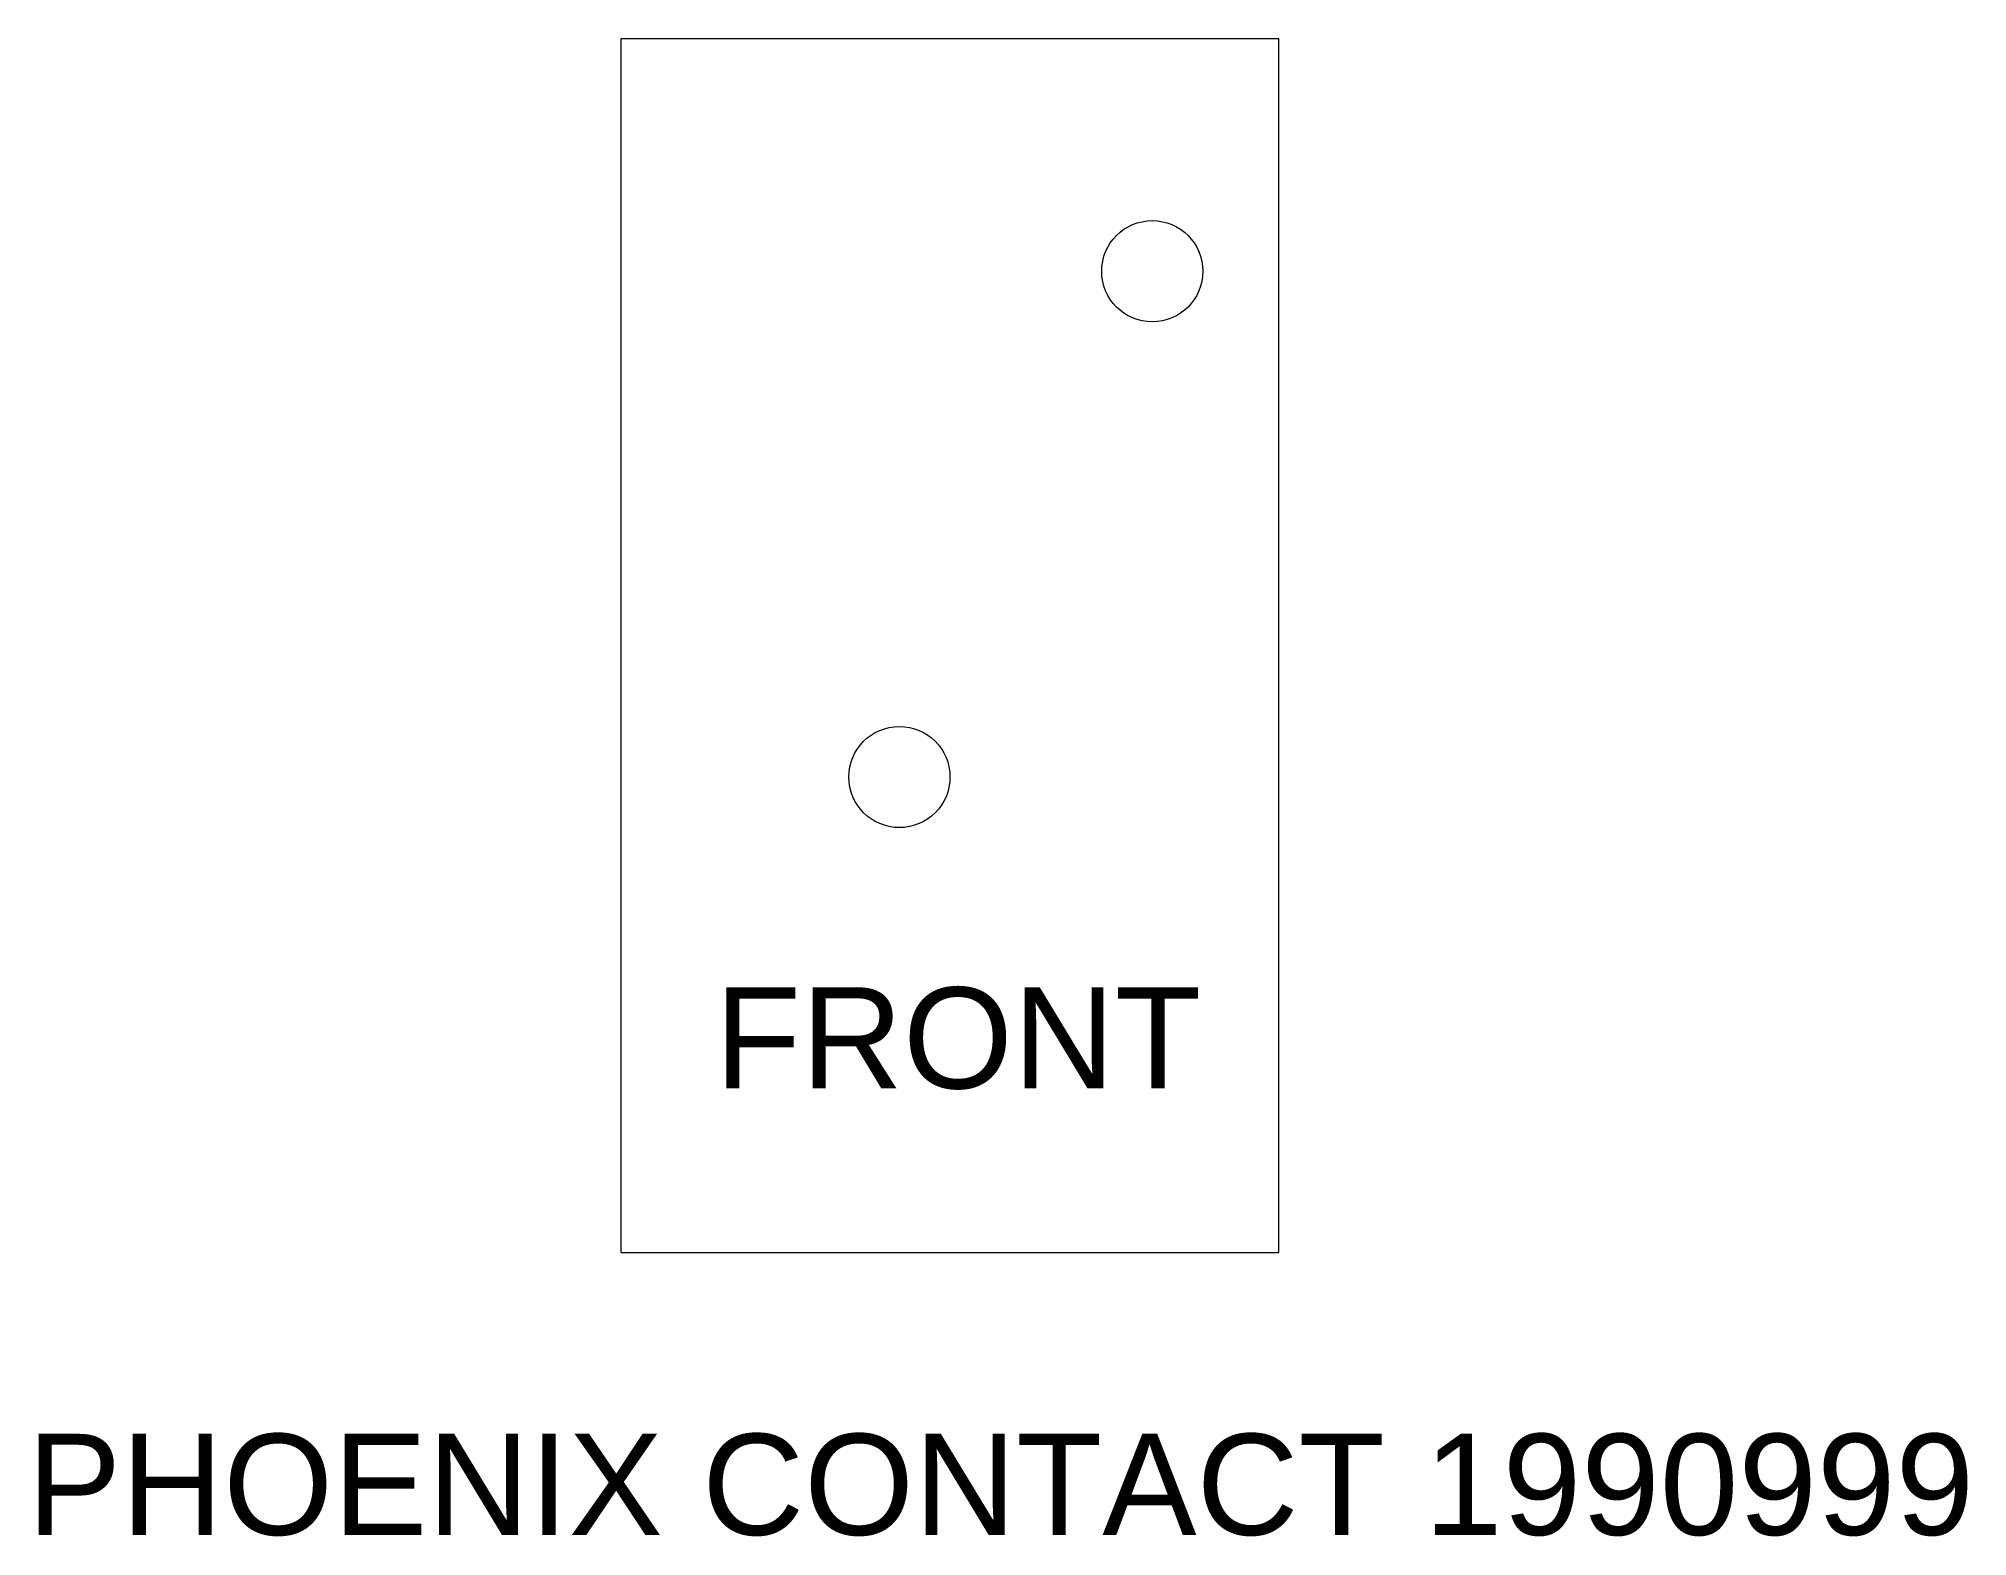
# Model space of a CAD drawing. Header units: millimetres. Extents: x 51.5 to 70.6, y 62.5 to 77.3.
import ezdxf

# ---------------------------------------------------------------- set-up
doc = ezdxf.new("R2010")
doc.units = ezdxf.units.MM
doc.layers.get('0').update_dxf_attribs({"lineweight": 5, "true_color": 0xffffff})
doc.layers.add('NOTES', color=56, linetype='Continuous', lineweight=25, true_color=0x808000)
doc.styles.add('textstyle11', font='')
doc.styles.add('textstyle12', font='')
doc.styles.get('textstyle11').set_extended_font_data('Arial')
doc.styles.get('textstyle12').set_extended_font_data('Arial')

msp = doc.modelspace()

# ---------------------------------------------------------------- linework, layer by layer
for p, q in [((57.25, 65.3), (57.25, 77.3)), ((57.25, 77.3), (63.75, 77.3)), ((63.75, 65.3), (63.75, 77.3)), ((57.25, 65.3), (63.75, 65.3))]:
    msp.add_line(p, q)
for centre in [(62.5, 75), (60, 70)]:
    msp.add_circle(centre, 0.5)

# ---------------------------------------------------------------- texts
at = {"insert": (60.579, 67.414), "char_height": 1, "attachment_point": 5, "style": 'textstyle11'}
msp.add_mtext('FRONT', dxfattribs=at)
at = {"layer": 'NOTES', "insert": (61, 63), "char_height": 1, "attachment_point": 5, "style": 'textstyle12'}
msp.add_mtext('PHOENIX CONTACT 1990999', dxfattribs=at)

doc.saveas('drawing.dxf')
